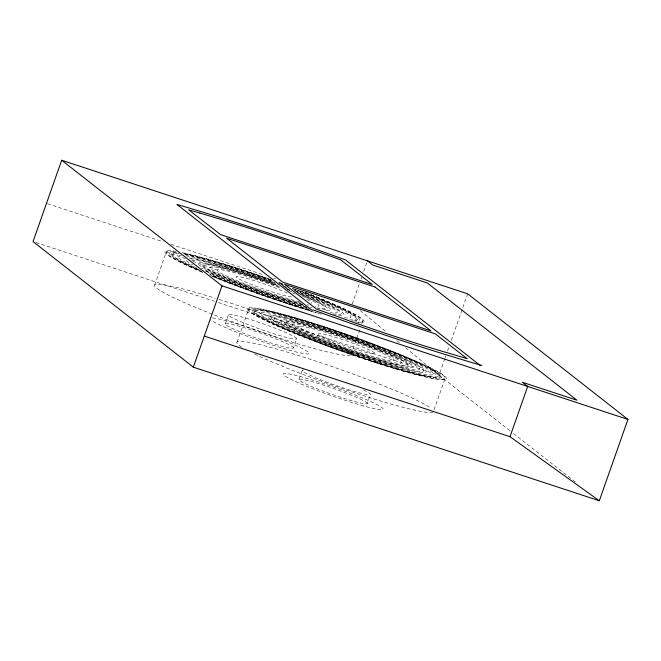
<?xml version="1.0" encoding="UTF-8"?>
<svg xmlns="http://www.w3.org/2000/svg" width="661" height="661" viewBox="0 0 661 661"><rect width="100%" height="100%" fill="white"/><g stroke="black" fill="none" stroke-linecap="round" stroke-linejoin="round"><path stroke-width="0.5" stroke-dasharray="3.31 2.48" d="M154.633 285.114L166.324 251.924L185.179 258.591A84.187 7.048 19.4 0 0 192.731 264.797M225.252 323.84L228.466 314.719M236.993 342.15L248.685 308.96L299.706 327.013M293.492 348A36.198 3.032 19.4 0 0 243.752 327.608A36.198 3.032 19.4 0 0 240.868 332.161A36.198 3.032 19.4 0 0 293.492 348L296.706 338.87A36.198 3.032 19.4 0 0 246.966 318.478A36.198 3.032 19.4 0 0 244.083 323.031A36.198 3.032 19.4 0 0 296.706 338.87M298.979 379.464L302.193 370.334M352.222 304.002L359.311 283.858M361.005 279.066L361.674 277.149M363.707 271.39L366.739 262.764M351.032 354.635L360.385 328.079M361.724 324.287L362.724 321.436M367.219 403.623A36.198 3.032 19.4 0 0 317.478 383.231A36.198 3.032 19.4 0 0 314.603 387.776A36.198 3.032 19.4 0 0 367.219 403.623L370.433 394.493M444.82 358.7L439.028 375.159L510.267 430.98M445.167 357.733L445.845 355.8M447.547 350.958L449.257 346.116M451.298 340.308L467.666 293.831M445.084 378.472A104.19 8.717 19.4 0 1 293.641 332.88A104.19 8.717 19.4 0 1 301.928 319.792A104.19 8.717 19.4 0 1 445.084 378.472L433.393 411.671A104.19 8.717 19.4 0 1 361.451 394.989A104.19 8.717 19.4 0 1 253.469 353.495M47.476 203.72L163.102 241.769M170.943 244.347L264.028 274.976M273.828 278.207L275.786 278.851M35.991 242.546L214.461 301.267M218.386 302.556L439.028 375.159L405.581 347.744M192.863 261.318L217.345 269.985M513.498 433.517L575.83 482.356M360.187 310.53L386.462 332.07M396.815 340.555L400.004 343.166M212.478 317.908A52.979 4.437 19.4 0 1 291.129 343.39A52.979 4.437 19.4 0 1 285.403 349.025A52.979 4.437 19.4 0 1 210.512 319.841M363.517 389.973A36.198 3.032 19.4 0 1 342.084 387.594A36.198 3.032 19.4 0 1 303.787 370.069M241.794 347.165A104.19 8.717 19.4 0 1 309.406 358.981A104.19 8.717 19.4 0 1 431.286 408.531M300.474 294.632A64.464 5.395 19.4 0 1 316.85 307.877M302.812 304.498A64.464 5.395 19.4 0 1 205.315 267.308A64.464 5.395 19.4 0 1 277.694 285.701M287.089 289.254A64.464 5.395 19.4 0 1 290.022 290.402M302.449 296.244A57.796 4.834 19.4 0 1 314.81 306.233M308.77 305.134A57.796 4.834 19.4 0 1 307.043 304.746M301.168 303.283A57.796 4.834 19.4 0 1 211.322 269.217A57.796 4.834 19.4 0 1 280.281 287.279M288.741 290.551A57.796 4.834 19.4 0 1 292.336 291.988M305.109 292.443A104.19 8.717 19.4 0 1 356.61 322.089M317.577 312.992A104.19 8.717 19.4 0 1 212.14 276.199M202.373 272.125A104.19 8.717 19.4 0 1 176.14 251.75M183.535 253.146A104.19 8.717 19.4 0 1 271.192 279.793M279.719 282.858A104.19 8.717 19.4 0 1 283.495 284.247M219.188 299.441A104.19 8.717 19.4 0 1 351.098 354.511A104.19 8.717 19.4 0 1 213.189 314.479M212.247 314.107A104.19 8.717 19.4 0 1 154.534 285.37A104.19 8.717 19.4 0 1 215.329 298.235M305.448 292.451A105.537 8.833 19.4 0 1 358.262 322.593M321.263 314.198A105.537 8.833 19.4 0 1 315 312.38M313.934 312.066A105.537 8.833 19.4 0 1 212.33 276.414M202.605 272.382A105.537 8.833 19.4 0 1 176 251.461M181.949 252.601A105.537 8.833 19.4 0 1 270.729 279.512M278.446 282.28A105.537 8.833 19.4 0 1 283.23 284.023M300.325 290.923A100.637 8.419 19.4 0 1 353.478 320.882M310.026 310.414A100.637 8.419 19.4 0 1 211.041 275.373M201.233 271.217A100.637 8.419 19.4 0 1 177.255 252.667M184.683 253.956A100.637 8.419 19.4 0 1 271.985 280.388M279.586 283.131A100.637 8.419 19.4 0 1 283.371 284.519M295.426 289.221A98.77 8.263 19.4 0 1 351.677 320.238M309.34 310.017A98.77 8.263 19.4 0 1 210.082 274.769M198.887 269.969A98.77 8.263 19.4 0 1 178.263 253.229M184.857 254.303A98.77 8.263 19.4 0 1 271.415 280.355M279.198 283.156A98.77 8.263 19.4 0 1 283.057 284.577M292.542 288.262A97.208 8.13 19.4 0 1 351.867 319.833M351.181 319.784A97.208 8.13 19.4 0 1 349.652 319.635M308.571 309.629A97.208 8.13 19.4 0 1 209.934 274.538M199.035 269.837A97.208 8.13 19.4 0 1 179.387 253.725M185.146 254.625A97.208 8.13 19.4 0 1 271.836 280.644M280.429 283.751A97.208 8.13 19.4 0 1 283.272 284.792M294.632 290.295A84.187 7.048 19.4 0 1 337.771 315.165M306.853 307.786A84.187 7.048 19.4 0 1 205.687 271.142M188.881 257.972A84.187 7.048 19.4 0 1 274.959 282.925M282.429 285.668A84.187 7.048 19.4 0 1 286.097 287.031M292.278 288.683A91.59 7.668 19.4 0 1 344.389 317.693M309.216 309.249A91.59 7.668 19.4 0 1 209.438 273.695M196.457 267.903A91.59 7.668 19.4 0 1 181.453 255.419M185.939 255.84A91.59 7.668 19.4 0 1 274.282 282.024M281.809 284.759A91.59 7.668 19.4 0 1 283.726 285.469M294.55 290.534A81.344 6.808 19.4 0 1 332.64 313.801M306.944 307.514A81.344 6.808 19.4 0 1 205.265 270.564M190.55 258.914A81.344 6.808 19.4 0 1 275.042 283.214M283.511 286.329A81.344 6.808 19.4 0 1 286.287 287.37M295.583 291.352A77.064 6.445 19.4 0 1 330.269 312.57M305.936 306.762A77.064 6.445 19.4 0 1 201.357 267.994M191.888 260.971A77.064 6.445 19.4 0 1 275.62 283.809M284.023 286.907A77.064 6.445 19.4 0 1 286.742 287.932M298.623 293.624A66.736 5.585 19.4 0 1 318.693 308.629M302.308 304.614A66.736 5.585 19.4 0 1 203.067 266.507A66.736 5.585 19.4 0 1 277.207 285.312M286.667 288.874A66.736 5.585 19.4 0 1 290.485 290.361M296.929 292.55A70.413 5.891 19.4 0 1 323.692 310.199M312.166 307.679A70.413 5.891 19.4 0 1 310.414 307.233M303.73 305.423A70.413 5.891 19.4 0 1 199.589 265.317A70.413 5.891 19.4 0 1 278 285.279M285.701 288.163A70.413 5.891 19.4 0 1 289.559 289.642M291.501 296.921A30.018 2.512 19.4 0 1 250.453 284.073A30.018 2.512 19.4 0 1 243.397 277.529A30.018 2.512 19.4 0 1 287.378 293.096M299.524 301.887A50.054 4.189 19.4 0 1 237.241 280.768A50.054 4.189 19.4 0 1 222.98 270.052A50.054 4.189 19.4 0 1 281.85 288.609M292.129 292.724A50.054 4.189 19.4 0 1 296.004 294.368M306.53 299.326A50.054 4.189 19.4 0 1 311.695 303.382M306.026 386.032A52.979 4.437 19.4 0 0 383.033 409.217A52.979 4.437 19.4 0 0 310.24 379.381A52.979 4.437 19.4 0 0 306.026 386.032M313.942 337.011A64.464 5.395 19.4 0 0 407.639 365.219A64.464 5.395 19.4 0 0 319.065 328.914A64.464 5.395 19.4 0 0 313.942 337.011M317.346 337.705A57.796 4.834 19.4 0 0 401.359 362.996A57.796 4.834 19.4 0 0 321.94 330.442A57.796 4.834 19.4 0 0 317.346 337.705M276.149 325.592A105.537 8.833 19.4 0 0 442.961 379.745A105.537 8.833 19.4 0 0 321.535 325.807A105.537 8.833 19.4 0 0 276.149 325.592M295.459 333.251A100.637 8.419 19.4 0 0 441.738 377.291A100.637 8.419 19.4 0 0 303.457 320.61A100.637 8.419 19.4 0 0 295.459 333.251M279.553 326.245A98.77 8.263 19.4 0 0 436.359 377.431A98.77 8.263 19.4 0 0 324.741 327.476A98.77 8.263 19.4 0 0 279.553 326.245M297.21 333.607A97.208 8.13 19.4 0 0 438.507 376.142A97.208 8.13 19.4 0 0 304.936 321.395A97.208 8.13 19.4 0 0 297.21 333.607M303.862 334.962A84.187 7.048 19.4 0 0 426.229 371.804A84.187 7.048 19.4 0 0 310.554 324.386A84.187 7.048 19.4 0 0 303.862 334.962M291.798 330.731A91.59 7.668 19.4 0 0 432.104 374.845A91.59 7.668 19.4 0 0 316.743 325.576A91.59 7.668 19.4 0 0 291.798 330.731M301.267 333.582A81.344 6.808 19.4 0 0 423.156 371.176A81.344 6.808 19.4 0 0 316.231 326.394A81.344 6.808 19.4 0 0 301.267 333.582M307.505 335.705A77.064 6.445 19.4 0 0 419.512 369.425A77.064 6.445 19.4 0 0 313.628 326.022A77.064 6.445 19.4 0 0 307.505 335.705M312.777 336.771A66.736 5.585 19.4 0 0 409.787 365.979A66.736 5.585 19.4 0 0 318.081 328.393A66.736 5.585 19.4 0 0 312.777 336.771M300.573 332.012A70.413 5.891 19.4 0 0 411.299 367.756A70.413 5.891 19.4 0 0 328.781 331.384A70.413 5.891 19.4 0 0 300.573 332.012M331.541 340.597A30.018 2.512 19.4 0 0 375.175 353.734A30.018 2.512 19.4 0 0 333.929 336.821A30.018 2.512 19.4 0 0 331.541 340.597M321.304 338.506A50.054 4.189 19.4 0 0 394.055 360.41A50.054 4.189 19.4 0 0 325.286 332.219A50.054 4.189 19.4 0 0 321.304 338.506"/><path stroke-width="0.99" d="M61.688 160.243L33.05 241.571L193.334 367.169L599.312 500.757L627.95 419.429L467.666 293.831L61.688 160.243L221.972 285.841L627.95 419.429M193.334 367.169L221.972 285.841M599.312 500.757L510.003 436.69L527.701 386.437L522.38 382.265L576.937 400.219L427.303 282.974L372.746 265.02L367.417 260.847M204.282 336.085L510.003 436.69M480.539 365.723L345.529 259.938A257.294 21.532 19.4 0 0 176.966 204.472L311.967 310.257L313.297 309.976A257.294 21.532 19.4 0 0 481.869 365.442M199.903 213.057L188.674 209.826L220.642 234.655L372.341 284.56L340.787 259.88L300.895 245.611A210.091 17.583 19.4 0 0 223.567 220.163L199.903 213.057M466.98 358.601L432.484 348.388A205.794 17.219 19.4 0 1 355.965 323.212L316.454 309.067L284.527 284.271L435.434 333.921L466.98 358.601M375.027 287.014L226.599 238.175L282.602 282.065L431.038 330.905L375.027 287.014"/></g></svg>
